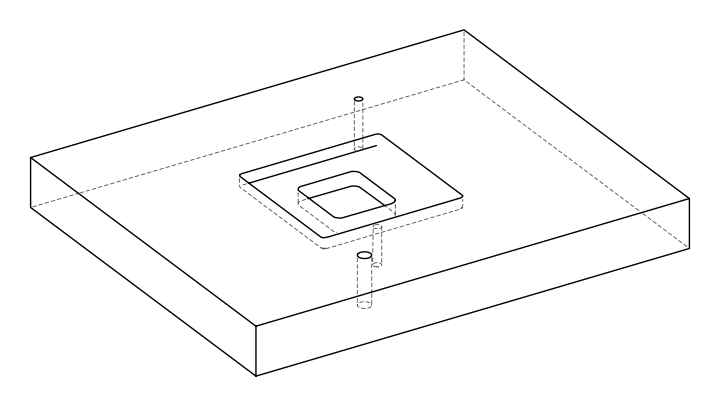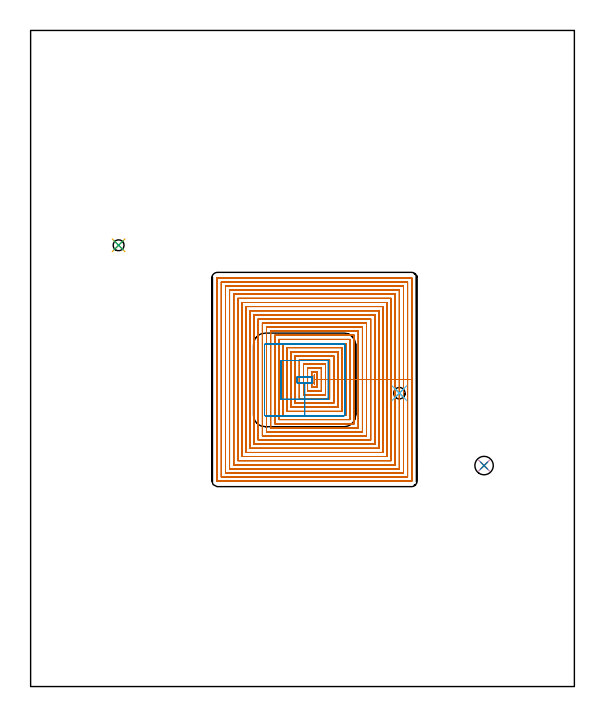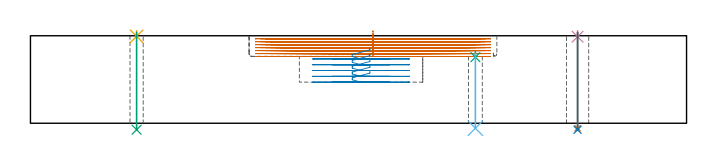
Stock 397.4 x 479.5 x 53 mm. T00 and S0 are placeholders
(PLAN: 9 operations, 5 tool changes, 109.9 min)
(1 MILL_RECTANGULAR_POCKET | POCKET_RECTANGULAR_STRAIGHT | UGT0201_086 | Follow Part, ap 2, ae 75% | 104.37 min | 295386 mm3)
(2 MILL_RECTANGULAR_POCKET_1 | POCKET_RECTANGULAR_STRAIGHT_1 | UGT0201_010 | Follow Part, ap 4, ae 75% | 4.54 min | 78251 mm3)
(3 SPOT_DRILL | STEP1HOLE | NXT0321_9005460120000 | 0.03 min | 3 mm3)
(4 SPOT_DRILL_1 | STEP1HOLE_1 | NXT0321_9005460120000 | 0.03 min | 3 mm3)
(5 SPOT_DRILL_2 | STEP1HOLE_2 | NXT0321_9005460120000 | 0.03 min | 8 mm3)
(6 DRILL_THROUGH_HOLE_INTO_CENTER | STEP1HOLE | NXT0301_055 | 0.19 min | 2214 mm3)
(7 DRILL_THROUGH_HOLE_INTO_CENTER_1 | STEP1HOLE_1 | NXT0301_055 | 0.23 min | 2921 mm3)
(8 DRILL_TO_ENLARGE_THROUGH_HOLE | STEP1HOLE_1 | NXT0301_102 | 0.24 min | 4636 mm3)
(9 DRILL_THROUGH_HOLE_INTO_CENTER_2 | STEP1HOLE_2 | UGT0301_475 | 0.24 min | 2630 mm3)
(TOOL UGT0201_086 | End Mill 8 mm | D8 R2 FL19 Z4)
(TOOL UGT0201_010 | End Mill 16 mm | D16 FL22 Z2)
(TOOL NXT0321_9005460120000 | NC Spot Drill, 142deg, 12mm, Carbide, Uncoated | D12 PA142 FL30 Z2)
(TOOL NXT0301_055 | Carbide Drill 8.4mm [860.1-0840-042A1-MM 2214] | D8.4 PA140 FL61 Z2)
(TOOL NXT0301_102 | Carbide Drill 13.5mm [860.1-1350-108A1-MM 2214] | D13.5 PA140 FL123 Z2)
(TOOL UGT0301_475 | Carbide Drill 8.0 mm | D8 PA118 FL75 Z2)
(OP 1 MILL_RECTANGULAR_POCKET)
G17 G21 G94 G90
T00 M6
G54
G17 G0 G90 X207.4 Y222.214 S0 M3
G43 Z63. H0
Z56.
G94 G1 Y221.1 Z55.701 F250.
X207.5 Z55.675
Y227.7 Z53.906
X207.4 Z53.879
Y221.1 Z52.111
X207.5 Z52.084
Y224.4 Z51.2
Y227.7 F500.
X207.4
Y221.1
X207.5
Y224.4
X209.5
Y229.7
X205.4
Y219.1
X209.5
Y224.4
X212.5
Y232.7
X202.4
Y216.1
X212.5
Y224.4
X215.5
Y235.7
X199.4
Y213.1
X215.5
Y224.4
X218.5
Y238.7
X196.4
Y210.1
X218.5
Y224.4
X221.5
Y241.7
X193.4
Y207.1
X221.5
Y224.4
X224.5
Y244.7
X190.4
Y204.1
X224.5
Y224.4
X227.5
Y247.7
X187.4
Y201.1
X227.5
Y224.4
X230.5
Y250.7
X184.4
Y198.1
X230.5
Y224.4
X233.5
Y253.7
X181.4
Y195.1
X233.5
Y224.4
X236.5
Y256.7
X178.4
Y192.1
X236.5
Y224.4
X239.5
Y259.7
X175.4
Y189.1
X239.5
Y224.4
X242.5
Y262.7
X172.4
Y186.1
X242.5
Y224.4
X245.5
Y265.7
X169.4
Y183.1
X245.5
Y224.4
X248.5
Y268.7
X166.4
Y180.1
X248.5
Y224.4
X251.5
Y271.7
X163.4
Y177.1
X251.5
Y224.4
X254.5
Y274.7
X160.4
Y174.1
X254.5
Y224.4
X257.5
Y277.7
X157.4
Y171.1
X257.5
Y224.4
X260.5
Y280.7
X154.4
Y168.1
X260.5
Y224.4
X263.5
Y283.7
X151.4
Y165.1
X263.5
Y224.4
X266.5
Y286.7
X148.4
Y162.1
X266.5
Y224.4
X269.5
Y289.7
X145.4
Y159.1
X269.5
Y224.4
X272.5
Y292.7
X142.4
Y156.1
X272.5
Y224.4
X275.5
Y295.7
X139.4
Y153.1
X275.5
Y224.4
X278.5
Y298.6
X278.495 Y298.655
X278.455 Y298.695
X278.4 Y298.7
X136.5
X136.445 Y298.695
X136.405 Y298.655
X136.4 Y298.6
Y150.2
X136.405 Y150.145
X136.445 Y150.105
X136.5 Y150.1
X278.4
X278.455 Y150.105
X278.495 Y150.145
X278.5 Y150.2
Y224.4
Y225.4
G0 X207.4 Y222.214 Z54.2
G1 Y221.1 Z53.901 F250.
X207.5 Z53.875
Y227.7 Z52.106
X207.4 Z52.079
Y221.1 Z50.311
X207.5 Z50.284
Y224.4 Z49.4
Y227.7 F500.
X207.4
Y221.1
X207.5
Y224.4
X209.5
Y229.7
X205.4
Y219.1
X209.5
Y224.4
X212.5
Y232.7
X202.4
Y216.1
X212.5
Y224.4
X215.5
Y235.7
X199.4
Y213.1
X215.5
Y224.4
X218.5
Y238.7
X196.4
Y210.1
X218.5
Y224.4
X221.5
Y241.7
X193.4
Y207.1
X221.5
Y224.4
X224.5
Y244.7
X190.4
Y204.1
X224.5
Y224.4
X227.5
Y247.7
X187.4
Y201.1
X227.5
Y224.4
X230.5
Y250.7
X184.4
Y198.1
X230.5
Y224.4
X233.5
Y253.7
X181.4
Y195.1
X233.5
Y224.4
X236.5
Y256.7
X178.4
Y192.1
X236.5
Y224.4
X239.5
Y259.7
X175.4
Y189.1
X239.5
Y224.4
X242.5
Y262.7
X172.4
Y186.1
X242.5
Y224.4
X245.5
Y265.7
X169.4
Y183.1
X245.5
Y224.4
X248.5
Y268.7
X166.4
Y180.1
X248.5
Y224.4
X251.5
Y271.7
X163.4
Y177.1
X251.5
Y224.4
X254.5
Y274.7
X160.4
Y174.1
X254.5
Y224.4
X257.5
Y277.7
X157.4
Y171.1
X257.5
Y224.4
X260.5
Y280.7
X154.4
Y168.1
X260.5
Y224.4
X263.5
Y283.7
X151.4
Y165.1
X263.5
Y224.4
X266.5
Y286.7
X148.4
Y162.1
X266.5
Y224.4
X269.5
Y289.7
X145.4
Y159.1
X269.5
Y224.4
X272.5
Y292.7
X142.4
Y156.1
X272.5
Y224.4
X275.5
Y295.7
X139.4
Y153.1
X275.5
Y224.4
X278.5
Y298.6
X278.495 Y298.655
X278.455 Y298.695
X278.4 Y298.7
X136.5
X136.445 Y298.695
X136.405 Y298.655
X136.4 Y298.6
Y150.2
X136.405 Y150.145
X136.445 Y150.105
X136.5 Y150.1
X278.4
X278.455 Y150.105
X278.495 Y150.145
X278.5 Y150.2
Y224.4
Y225.4
G0 X207.4 Y222.214 Z52.4
G1 Y221.1 Z52.101 F250.
X207.5 Z52.075
Y227.7 Z50.306
X207.4 Z50.279
Y221.1 Z48.511
X207.5 Z48.484
Y224.4 Z47.6
Y227.7 F500.
X207.4
Y221.1
X207.5
Y224.4
X209.5
Y229.7
X205.4
Y219.1
X209.5
Y224.4
X212.5
Y232.7
X202.4
Y216.1
X212.5
Y224.4
X215.5
Y235.7
X199.4
Y213.1
X215.5
Y224.4
X218.5
Y238.7
X196.4
Y210.1
X218.5
Y224.4
X221.5
Y241.7
X193.4
Y207.1
X221.5
Y224.4
X224.5
Y244.7
X190.4
Y204.1
X224.5
Y224.4
X227.5
Y247.7
X187.4
Y201.1
X227.5
Y224.4
X230.5
Y250.7
X184.4
Y198.1
X230.5
Y224.4
X233.5
Y253.7
X181.4
Y195.1
X233.5
Y224.4
X236.5
Y256.7
X178.4
Y192.1
X236.5
Y224.4
X239.5
Y259.7
X175.4
Y189.1
X239.5
Y224.4
X242.5
Y262.7
X172.4
Y186.1
X242.5
Y224.4
X245.5
Y265.7
X169.4
Y183.1
X245.5
Y224.4
X248.5
Y268.7
X166.4
Y180.1
X248.5
Y224.4
X251.5
Y271.7
X163.4
Y177.1
X251.5
Y224.4
X254.5
Y274.7
X160.4
Y174.1
X254.5
Y224.4
X257.5
Y277.7
X157.4
Y171.1
X257.5
Y224.4
X260.5
Y280.7
X154.4
Y168.1
X260.5
Y224.4
X263.5
Y283.7
X151.4
Y165.1
X263.5
Y224.4
X266.5
Y286.7
X148.4
Y162.1
X266.5
Y224.4
X269.5
Y289.7
X145.4
Y159.1
X269.5
Y224.4
X272.5
Y292.7
X142.4
Y156.1
X272.5
Y224.4
X275.5
Y295.7
X139.4
Y153.1
X275.5
Y224.4
X278.5
Y298.6
X278.495 Y298.655
X278.455 Y298.695
X278.4 Y298.7
X136.5
X136.445 Y298.695
X136.405 Y298.655
X136.4 Y298.6
Y150.2
X136.405 Y150.145
X136.445 Y150.105
X136.5 Y150.1
X278.4
X278.455 Y150.105
X278.495 Y150.145
X278.5 Y150.2
Y224.4
Y225.4
G0 X207.4 Y222.214 Z50.6
G1 Y221.1 Z50.302 F250.
X207.5 Z50.275
Y227.7 Z48.506
X207.4 Z48.479
Y221.1 Z46.711
X207.5 Z46.684
Y224.4 Z45.8
Y227.7 F500.
X207.4
Y221.1
X207.5
Y224.4
X209.5
Y229.7
X205.4
Y219.1
X209.5
Y224.4
X212.5
Y232.7
X202.4
Y216.1
X212.5
Y224.4
X215.5
Y235.7
X199.4
Y213.1
X215.5
Y224.4
X218.5
Y238.7
X196.4
Y210.1
X218.5
Y224.4
X221.5
Y241.7
X193.4
Y207.1
X221.5
Y224.4
X224.5
Y244.7
X190.4
Y204.1
X224.5
Y224.4
X227.5
Y247.7
X187.4
Y201.1
X227.5
Y224.4
X230.5
Y250.7
X184.4
Y198.1
X230.5
Y224.4
X233.5
Y253.7
X181.4
Y195.1
X233.5
Y224.4
X236.5
Y256.7
X178.4
Y192.1
X236.5
Y224.4
X239.5
Y259.7
X175.4
Y189.1
X239.5
Y224.4
X242.5
Y262.7
X172.4
Y186.1
X242.5
Y224.4
X245.5
Y265.7
X169.4
Y183.1
X245.5
Y224.4
X248.5
Y268.7
X166.4
Y180.1
X248.5
Y224.4
X251.5
Y271.7
X163.4
Y177.1
X251.5
Y224.4
X254.5
Y274.7
X160.4
Y174.1
X254.5
Y224.4
X257.5
Y277.7
X157.4
Y171.1
X257.5
Y224.4
X260.5
Y280.7
X154.4
Y168.1
X260.5
Y224.4
X263.5
Y283.7
X151.4
Y165.1
X263.5
Y224.4
X266.5
Y286.7
X148.4
Y162.1
X266.5
Y224.4
X269.5
Y289.7
X145.4
Y159.1
X269.5
Y224.4
X272.5
Y292.7
X142.4
Y156.1
X272.5
Y224.4
X275.5
Y295.7
X139.4
Y153.1
X275.5
Y224.4
X278.5
Y298.6
X278.495 Y298.655
X278.455 Y298.695
X278.4 Y298.7
X136.5
X136.445 Y298.695
X136.405 Y298.655
X136.4 Y298.6
Y150.2
X136.405 Y150.145
X136.445 Y150.105
X136.5 Y150.1
X278.4
X278.455 Y150.105
X278.495 Y150.145
X278.5 Y150.2
Y224.4
Y225.4
G0 X207.4 Y222.214 Z48.8
G1 Y221.1 Z48.502 F250.
X207.5 Z48.475
Y227.7 Z46.706
X207.4 Z46.679
Y221.1 Z44.911
X207.5 Z44.884
Y224.4 Z44.
Y227.7 F500.
X207.4
Y221.1
X207.5
Y224.4
X209.5
Y229.7
X205.4
Y219.1
X209.5
Y224.4
X212.5
Y232.7
X202.4
Y216.1
X212.5
Y224.4
X215.5
Y235.7
X199.4
Y213.1
X215.5
Y224.4
X218.5
Y238.7
X196.4
Y210.1
X218.5
Y224.4
X221.5
Y241.7
X193.4
Y207.1
X221.5
Y224.4
X224.5
Y244.7
X190.4
Y204.1
X224.5
Y224.4
X227.5
Y247.7
X187.4
Y201.1
X227.5
Y224.4
X230.5
Y250.7
X184.4
Y198.1
X230.5
Y224.4
X233.5
Y253.7
X181.4
Y195.1
X233.5
Y224.4
X236.5
Y256.7
X178.4
Y192.1
X236.5
Y224.4
X239.5
Y259.7
X175.4
Y189.1
X239.5
Y224.4
X242.5
Y262.7
X172.4
Y186.1
X242.5
Y224.4
X245.5
Y265.7
X169.4
Y183.1
X245.5
Y224.4
X248.5
Y268.7
X166.4
Y180.1
X248.5
Y224.4
X251.5
Y271.7
X163.4
Y177.1
X251.5
Y224.4
X254.5
Y274.7
X160.4
Y174.1
X254.5
Y224.4
X257.5
Y277.7
X157.4
Y171.1
X257.5
Y224.4
X260.5
Y280.7
X154.4
Y168.1
X260.5
Y224.4
X263.5
Y283.7
X151.4
Y165.1
X263.5
Y224.4
X266.5
Y286.7
X148.4
Y162.1
X266.5
Y224.4
X269.5
Y289.7
X145.4
Y159.1
X269.5
Y224.4
X272.5
Y292.7
X142.4
Y156.1
X272.5
Y224.4
X275.5
Y295.7
X139.4
Y153.1
X275.5
Y224.4
X278.5
Y298.6
X278.495 Y298.655
X278.455 Y298.695
X278.4 Y298.7
X136.5
X136.445 Y298.695
X136.405 Y298.655
X136.4 Y298.6
Y150.2
X136.405 Y150.145
X136.445 Y150.105
X136.5 Y150.1
X278.4
X278.455 Y150.105
X278.495 Y150.145
X278.5 Y150.2
Y224.4
Y225.4
G0 X207.4 Y222.214 Z47.
G1 Y221.1 Z46.702 F250.
X207.5 Z46.675
Y227.7 Z44.906
X207.4 Z44.879
Y221.1 Z43.111
X207.5 Z43.084
Y224.4 Z42.2
Y227.7 F500.
X207.4
Y221.1
X207.5
Y224.4
X209.5
Y229.7
X205.4
Y219.1
X209.5
Y224.4
X212.5
Y232.7
X202.4
Y216.1
X212.5
Y224.4
X215.5
Y235.7
X199.4
Y213.1
X215.5
Y224.4
X218.5
Y238.7
X196.4
Y210.1
X218.5
Y224.4
X221.5
Y241.7
X193.4
Y207.1
X221.5
Y224.4
X224.5
Y244.7
X190.4
Y204.1
X224.5
Y224.4
X227.5
Y247.7
X187.4
Y201.1
X227.5
Y224.4
X230.5
Y250.7
X184.4
Y198.1
X230.5
Y224.4
X233.5
Y253.7
X181.4
Y195.1
X233.5
Y224.4
X236.5
Y256.7
X178.4
Y192.1
X236.5
Y224.4
X239.5
Y259.7
X175.4
Y189.1
X239.5
Y224.4
X242.5
Y262.7
X172.4
Y186.1
X242.5
Y224.4
X245.5
Y265.7
X169.4
Y183.1
X245.5
Y224.4
X248.5
Y268.7
X166.4
Y180.1
X248.5
Y224.4
X251.5
Y271.7
X163.4
Y177.1
X251.5
Y224.4
X254.5
Y274.7
X160.4
Y174.1
X254.5
Y224.4
X257.5
Y277.7
X157.4
Y171.1
X257.5
Y224.4
X260.5
Y280.7
X154.4
Y168.1
X260.5
Y224.4
X263.5
Y283.7
X151.4
Y165.1
X263.5
Y224.4
X266.5
Y286.7
X148.4
Y162.1
X266.5
Y224.4
X269.5
Y289.7
X145.4
Y159.1
X269.5
Y224.4
X272.5
Y292.7
X142.4
Y156.1
X272.5
Y224.4
X275.5
Y295.7
X139.4
Y153.1
X275.5
Y224.4
X278.5
Y298.6
X278.495 Y298.655
X278.455 Y298.695
X278.4 Y298.7
X136.5
X136.445 Y298.695
X136.405 Y298.655
X136.4 Y298.6
Y150.2
X136.405 Y150.145
X136.445 Y150.105
X136.5 Y150.1
X278.4
X278.455 Y150.105
X278.495 Y150.145
X278.5 Y150.2
Y224.4
Y225.4
G0 X207.4 Y222.214 Z45.2
G1 Y221.1 Z44.902 F250.
X207.5 Z44.875
Y227.7 Z43.106
X207.4 Z43.079
Y221.1 Z41.311
X207.5 Z41.284
Y224.4 Z40.4
Y227.7 F500.
X207.4
Y221.1
X207.5
Y224.4
X209.5
Y229.7
X205.4
Y219.1
X209.5
Y224.4
X212.5
Y232.7
X202.4
Y216.1
X212.5
Y224.4
X215.5
Y235.7
X199.4
Y213.1
X215.5
Y224.4
X218.5
Y238.7
X196.4
Y210.1
X218.5
Y224.4
X221.5
Y241.7
X193.4
Y207.1
X221.5
Y224.4
X224.5
Y244.7
X190.4
Y204.1
X224.5
Y224.4
X227.5
Y247.7
X187.4
Y201.1
X227.5
Y224.4
X230.5
Y250.7
X184.4
Y198.1
X230.5
Y224.4
X233.5
Y253.7
X181.4
Y195.1
X233.5
Y224.4
X236.5
Y256.7
X178.4
Y192.1
X236.5
Y224.4
X239.5
Y259.7
X175.4
Y189.1
X239.5
Y224.4
X242.5
Y262.7
X172.4
Y186.1
X242.5
Y224.4
X245.5
Y265.7
X169.4
Y183.1
X245.5
Y224.4
X248.5
Y268.7
X166.4
Y180.1
X248.5
Y224.4
X251.5
Y271.7
X163.4
Y177.1
X251.5
Y224.4
X254.5
Y274.7
X160.4
Y174.1
X254.5
Y224.4
X257.5
Y277.7
X157.4
Y171.1
X257.5
Y224.4
X260.5
Y280.7
X154.4
Y168.1
X260.5
Y224.4
X263.5
Y283.7
X151.4
Y165.1
X263.5
Y224.4
X266.5
Y286.7
X148.4
Y162.1
X266.5
Y224.4
X269.5
Y289.7
X145.4
Y159.1
X269.5
Y224.4
X272.5
Y292.7
X142.4
Y156.1
X272.5
Y224.4
X275.5
Y295.7
X139.4
Y153.1
X275.5
Y224.4
X278.5
Y298.6
X278.495 Y298.655
X278.455 Y298.695
X278.4 Y298.7
X136.5
X136.445 Y298.695
X136.405 Y298.655
X136.4 Y298.6
Y150.2
X136.405 Y150.145
X136.445 Y150.105
X136.5 Y150.1
X278.4
X278.455 Y150.105
X278.495 Y150.145
X278.5 Y150.2
Y224.4
Y225.4
G0 Z63.
M5
M2
(OP 2 MILL_RECTANGULAR_POCKET_1)
G17 G21 G94 G90
T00 M6
G54
G17 G0 G90 X205.6 Y222.445 S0 M3
G43 Z63. H0
Z45.462
G94 G1 Y226.3 Z44.43 F250.
X194.9 Z41.562
Y221.9 Z40.383
X200.25 Z38.95
X205.6 F500.
Y226.3
X194.9
Y221.9
X200.25
Y209.9
X217.6
Y238.3
X182.9
Y209.9
X200.25
Y197.9
X228.9
G3 X229.6 Y198.6 R0.7
G1 Y249.6
G3 X228.9 Y250.3 R0.7
G1 X171.6
G3 X170.9 Y249.6 R0.7
G1 Y198.6
G3 X171.6 Y197.9 R0.7
G1 X200.25
X201.25
G0 X205.6 Y222.445 Z41.95
G1 Y226.3 Z40.917 F250.
X194.9 Z38.05
Y221.9 Z36.871
X200.25 Z35.437
X205.6 F500.
Y226.3
X194.9
Y221.9
X200.25
Y209.9
X217.6
Y238.3
X182.9
Y209.9
X200.25
Y197.9
X228.9
G3 X229.6 Y198.6 R0.7
G1 Y249.6
G3 X228.9 Y250.3 R0.7
G1 X171.6
G3 X170.9 Y249.6 R0.7
G1 Y198.6
G3 X171.6 Y197.9 R0.7
G1 X200.25
X201.25
G0 X205.6 Y222.445 Z38.437
G1 Y226.3 Z37.405 F250.
X194.9 Z34.537
Y221.9 Z33.359
X200.25 Z31.925
X205.6 F500.
Y226.3
X194.9
Y221.9
X200.25
Y209.9
X217.6
Y238.3
X182.9
Y209.9
X200.25
Y197.9
X228.9
G3 X229.6 Y198.6 R0.7
G1 Y249.6
G3 X228.9 Y250.3 R0.7
G1 X171.6
G3 X170.9 Y249.6 R0.7
G1 Y198.6
G3 X171.6 Y197.9 R0.7
G1 X200.25
X201.25
G0 X205.6 Y222.445 Z34.925
G1 Y226.3 Z33.892 F250.
X194.9 Z31.025
Y221.9 Z29.846
X200.25 Z28.412
X205.6 F500.
Y226.3
X194.9
Y221.9
X200.25
Y209.9
X217.6
Y238.3
X182.9
Y209.9
X200.25
Y197.9
X228.9
G3 X229.6 Y198.6 R0.7
G1 Y249.6
G3 X228.9 Y250.3 R0.7
G1 X171.6
G3 X170.9 Y249.6 R0.7
G1 Y198.6
G3 X171.6 Y197.9 R0.7
G1 X200.25
X201.25
G0 X205.6 Y222.445 Z31.412
G1 Y226.3 Z30.38 F250.
X194.9 Z27.513
Y221.9 Z26.334
X200.25 Z24.9
X205.6 F500.
Y226.3
X194.9
Y221.9
X200.25
Y209.9
X217.6
Y238.3
X182.9
Y209.9
X200.25
Y197.9
X228.9
G3 X229.6 Y198.6 R0.7
G1 Y249.6
G3 X228.9 Y250.3 R0.7
G1 X171.6
G3 X170.9 Y249.6 R0.7
G1 Y198.6
G3 X171.6 Y197.9 R0.7
G1 X200.25
X201.25
G0 Z63.
M5
M2
(OP 3 SPOT_DRILL)
G17 G21 G94 G90
T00 M6
G54
G17 G0 G90 X269.5 Y214.4 S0 M3
G43 Z63. H0
G94 G81 G98 Z40.034 F250. R43.4
G80
M5
M2
(OP 4 SPOT_DRILL_1)
G17 G21 G94 G90
T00 M6
G54
G17 G0 G90 X331.4 Y161.5 S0 M3
G43 Z63. H0
G94 G81 G98 Z52.419 F250. R56.
G80
M5
M2
(OP 5 SPOT_DRILL_2)
G17 G21 G94 G90
T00 M6
G54
G17 G0 G90 X64.3 Y322.5 S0 M3
G43 Z63. H0
G94 G81 G98 Z52.656 F250. R56.
G80
M5
M2
(OP 6 DRILL_THROUGH_HOLE_INTO_CENTER)
G17 G21 G94 G90
T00 M6
G54
G17 G0 G90 X269.5 Y214.4 S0 M3
G43 Z63. H1
G94 G73 G98 Z-3.029 F250. Q7.238 R42.4
G80
M5
M2
(OP 7 DRILL_THROUGH_HOLE_INTO_CENTER_1)
G17 G21 G94 G90
T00 M6
G54
G17 G0 G90 X331.4 Y161.5 S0 M3
G43 Z63. H1
G94 G73 G98 Z-3.029 F250. Q8.004 R55.
G80
M5
M2
(OP 8 DRILL_TO_ENLARGE_THROUGH_HOLE)
G17 G21 G94 G90
T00 M6
G54
G17 G0 G90 X331.4 Y161.5 S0 M3
G43 Z63. H1
G94 G73 G98 Z-3.957 F250. Q11.391 R55.
G80
M5
M2
(OP 9 DRILL_THROUGH_HOLE_INTO_CENTER_2)
G17 G21 G94 G90
T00 M6
G54
G17 G0 G90 X64.3 Y322.5 S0 M3
G43 Z63. H0
G94 G73 G98 Z-3.903 F250. Q7.113 R55.
G80
M5
M2
